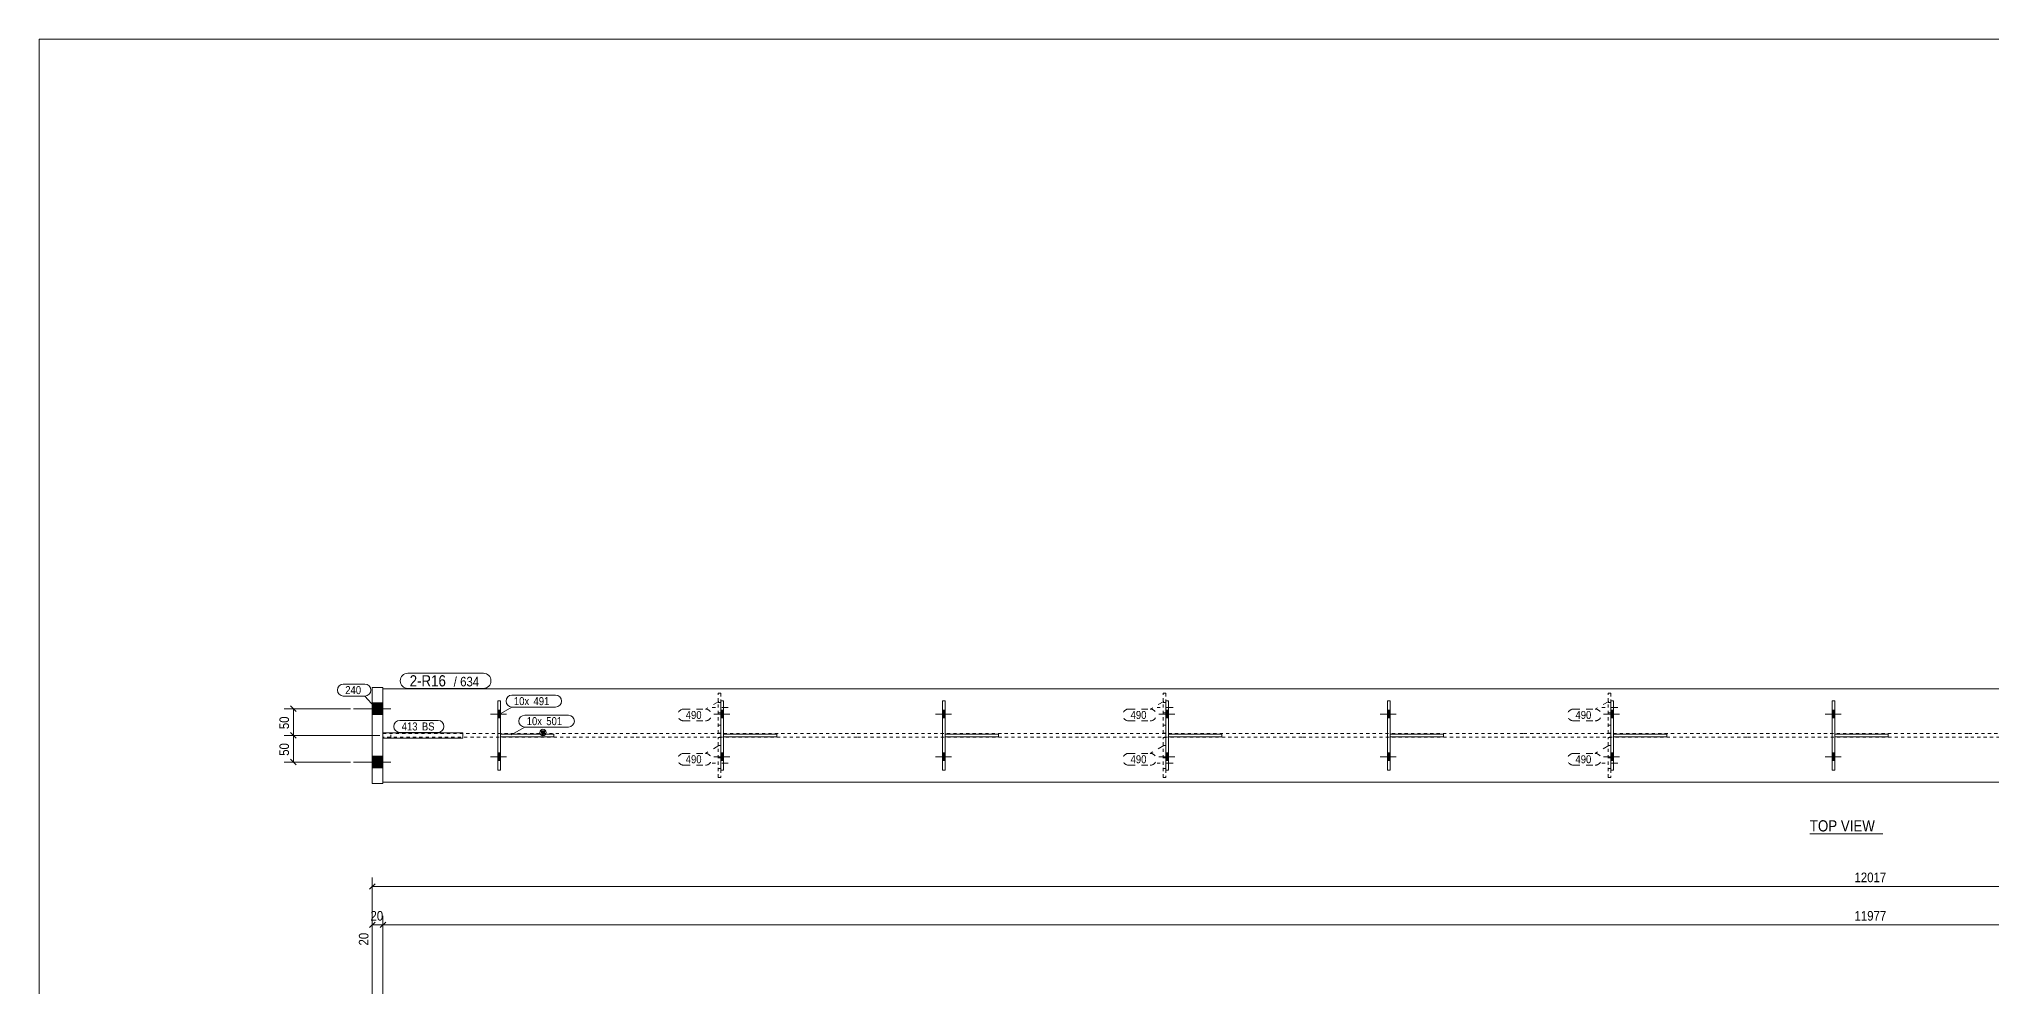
# Model space of a CAD drawing. Header units: millimetres. Extents: x 2 to 1174, y 1 to 825.
# Drawn here: x 5 to 615, y 529 to 825 of the extents above; entities that cross this region are included whole.
import ezdxf

# ---------------------------------------------------------------- set-up
doc = ezdxf.new("R2010")
doc.units = ezdxf.units.MM
for name, pattern in [('XKITLINE00', [0]), ('XKITLINE01', [4, 1, -1, 1, -1]), ('XKITLINE02', [4, 2, -2])]:
    doc.linetypes.add(name, pattern=pattern)
for name, color, linetype, lineweight in [('Bolt', 3, 'Continuous', 0), ('Dimensions', 7, 'Continuous', 0), ('DrawingSheet', 5, 'Continuous', 0), ('OtherObjectType', 7, 'Continuous', 0), ('Part', 2, 'Continuous', 0), ('PartMark', 7, 'Continuous', 0)]:
    doc.layers.add(name, color=color, linetype=linetype, lineweight=lineweight)
doc.styles.add('ARIAL', font='ARIAL.TTF')

# ---------------------------------------------------------------- blocks, each defined once
blk = doc.blocks.new('*A73')
at = {"layer": 'Bolt', "color": 3, "linetype": 'XKITLINE02', "lineweight": 0}
for p, q in [((357.07, 617.8), (356.24, 617.8)), ((359.32, 616.16), (354.32, 616.16)), ((357.07, 614.52), (356.24, 614.52))]:
    blk.add_line(p, q, dxfattribs=at)
blk = doc.blocks.new('*A74')
at = {"layer": 'Bolt'}
for points in [[(287.3, 615.33), (288.14, 615.33), (288.14, 612.99), (287.3, 612.99)], [(287.3, 615.33), (288.14, 615.33), (288.14, 612.99), (287.3, 612.99)], [(287.3, 601.99), (288.14, 601.99), (288.14, 599.66), (287.3, 599.66)], [(287.3, 601.99), (288.14, 601.99), (288.14, 599.66), (287.3, 599.66)]]:
    blk.add_hatch(color=3, dxfattribs=at).paths.add_polyline_path(points, flags=17)
at = {"layer": 'Bolt', "color": 3, "linetype": 'XKITLINE00', "lineweight": 0}
for p, q in [((290.07, 614.16), (285.07, 614.16)), ((290.07, 614.16), (285.07, 614.16)), ((288.14, 615.33), (287.3, 615.33)), ((288.14, 615.33), (287.3, 615.33)), ((288.14, 612.99), (287.3, 612.99)), ((288.14, 612.99), (287.3, 612.99)), ((290.07, 600.83), (285.07, 600.83)), ((290.07, 600.83), (285.07, 600.83)), ((288.14, 601.99), (287.3, 601.99)), ((288.14, 601.99), (287.3, 601.99)), ((288.14, 599.66), (287.3, 599.66)), ((288.14, 599.66), (287.3, 599.66))]:
    blk.add_line(p, q, dxfattribs=at)
blk = doc.blocks.new('*A75')
at = {"layer": 'Bolt'}
for points in [[(218.07, 615.33), (218.9, 615.33), (218.9, 612.99), (218.07, 612.99)], [(218.07, 615.33), (218.9, 615.33), (218.9, 612.99), (218.07, 612.99)], [(218.07, 601.99), (218.9, 601.99), (218.9, 599.66), (218.07, 599.66)], [(218.07, 601.99), (218.9, 601.99), (218.9, 599.66), (218.07, 599.66)]]:
    blk.add_hatch(color=3, dxfattribs=at).paths.add_polyline_path(points, flags=17)
at = {"layer": 'Bolt', "color": 3, "linetype": 'XKITLINE00', "lineweight": 0}
for p, q in [((220.84, 614.16), (215.84, 614.16)), ((220.84, 614.16), (215.84, 614.16)), ((218.9, 615.33), (218.07, 615.33)), ((218.9, 615.33), (218.07, 615.33)), ((218.9, 612.99), (218.07, 612.99)), ((218.9, 612.99), (218.07, 612.99)), ((220.84, 600.83), (215.84, 600.83)), ((220.84, 600.83), (215.84, 600.83)), ((218.9, 601.99), (218.07, 601.99)), ((218.9, 601.99), (218.07, 601.99)), ((218.9, 599.66), (218.07, 599.66)), ((218.9, 599.66), (218.07, 599.66))]:
    blk.add_line(p, q, dxfattribs=at)
blk = doc.blocks.new('*A76')
at = {"layer": 'Bolt', "color": 3, "linetype": 'XKITLINE02', "lineweight": 0}
for p, q in [((220.32, 598.83), (215.32, 598.83)), ((218.07, 600.46), (217.24, 600.46)), ((218.07, 597.19), (217.24, 597.19))]:
    blk.add_line(p, q, dxfattribs=at)
blk = doc.blocks.new('*A77')
at = {"layer": 'Bolt', "color": 3, "linetype": 'XKITLINE02', "lineweight": 0}
for p, q in [((218.07, 617.8), (217.24, 617.8)), ((220.32, 616.16), (215.32, 616.16)), ((218.07, 614.52), (217.24, 614.52))]:
    blk.add_line(p, q, dxfattribs=at)
blk = doc.blocks.new('*A78')
at = {"layer": 'Bolt'}
for points in [[(148.3, 615.33), (149.14, 615.33), (149.14, 612.99), (148.3, 612.99)], [(148.3, 615.33), (149.14, 615.33), (149.14, 612.99), (148.3, 612.99)], [(148.3, 601.99), (149.14, 601.99), (149.14, 599.66), (148.3, 599.66)], [(148.3, 601.99), (149.14, 601.99), (149.14, 599.66), (148.3, 599.66)]]:
    blk.add_hatch(color=3, dxfattribs=at).paths.add_polyline_path(points, flags=17)
at = {"layer": 'Bolt', "color": 3, "linetype": 'XKITLINE00', "lineweight": 0}
for p, q in [((151.07, 614.16), (146.07, 614.16)), ((151.07, 614.16), (146.07, 614.16)), ((149.14, 615.33), (148.3, 615.33)), ((149.14, 615.33), (148.3, 615.33)), ((149.14, 612.99), (148.3, 612.99)), ((149.14, 612.99), (148.3, 612.99)), ((151.07, 600.83), (146.07, 600.83)), ((151.07, 600.83), (146.07, 600.83)), ((149.14, 601.99), (148.3, 601.99)), ((149.14, 601.99), (148.3, 601.99)), ((149.14, 599.66), (148.3, 599.66)), ((149.14, 599.66), (148.3, 599.66))]:
    blk.add_line(p, q, dxfattribs=at)
blk = doc.blocks.new('*A79')
at = {"layer": 'Bolt'}
for points in [[(112.45, 613.99), (109.12, 613.99), (109.12, 617.66), (112.45, 617.66)], [(112.45, 613.99), (109.12, 613.99), (109.12, 617.66), (112.45, 617.66)], [(112.45, 613.99), (109.12, 613.99), (109.12, 617.66), (112.45, 617.66)], [(112.45, 613.99), (109.12, 613.99), (109.12, 617.66), (112.45, 617.66)], [(112.45, 613.99), (109.12, 613.99), (109.12, 617.66), (112.45, 617.66)], [(112.45, 597.33), (109.12, 597.33), (109.12, 600.99), (112.45, 600.99)], [(112.45, 597.33), (109.12, 597.33), (109.12, 600.99), (112.45, 600.99)], [(112.45, 597.33), (109.12, 597.33), (109.12, 600.99), (112.45, 600.99)], [(112.45, 597.33), (109.12, 597.33), (109.12, 600.99), (112.45, 600.99)], [(112.45, 597.33), (109.12, 597.33), (109.12, 600.99), (112.45, 600.99)]]:
    blk.add_hatch(color=3, dxfattribs=at).paths.add_polyline_path(points, flags=17)
at = {"layer": 'Bolt', "color": 3, "linetype": 'XKITLINE00', "lineweight": 0}
for p, q in [((112.45, 617.66), (109.12, 617.66)), ((112.45, 617.66), (109.12, 617.66)), ((112.45, 617.66), (109.12, 617.66)), ((112.45, 617.66), (109.12, 617.66)), ((112.45, 617.66), (109.12, 617.66)), ((114.95, 615.83), (103.28, 615.83)), ((114.95, 615.83), (103.28, 615.83)), ((114.95, 615.83), (103.28, 615.83)), ((114.95, 615.83), (103.28, 615.83)), ((114.95, 615.83), (103.28, 615.83)), ((112.45, 613.99), (109.12, 613.99)), ((112.45, 613.99), (109.12, 613.99)), ((112.45, 613.99), (109.12, 613.99)), ((112.45, 613.99), (109.12, 613.99)), ((112.45, 613.99), (109.12, 613.99)), ((114.95, 599.16), (103.28, 599.16)), ((114.95, 599.16), (103.28, 599.16)), ((114.95, 599.16), (103.28, 599.16)), ((114.95, 599.16), (103.28, 599.16)), ((114.95, 599.16), (103.28, 599.16)), ((112.45, 600.99), (109.12, 600.99)), ((112.45, 600.99), (109.12, 600.99)), ((112.45, 600.99), (109.12, 600.99)), ((112.45, 600.99), (109.12, 600.99)), ((112.45, 600.99), (109.12, 600.99)), ((112.45, 597.33), (109.12, 597.33)), ((112.45, 597.33), (109.12, 597.33)), ((112.45, 597.33), (109.12, 597.33)), ((112.45, 597.33), (109.12, 597.33)), ((112.45, 597.33), (109.12, 597.33))]:
    blk.add_line(p, q, dxfattribs=at)
blk = doc.blocks.new('*A82')
at = {"layer": 'Part'}
blk.add_hatch(color=2, dxfattribs=at).paths.add_polyline_path([(161.65, 608.89), (163.25, 608.89), (162.45, 607.49)], flags=17)
at = {"layer": 'Part', "color": 2, "linetype": 'XKITLINE00', "lineweight": 0}
for p, q in [((190.8, 622.08), (112.45, 622.08)), ((260.57, 622.08), (190.9, 622.08)), ((329.8, 622.08), (260.67, 622.08)), ((399.57, 622.08), (329.9, 622.08)), ((468.8, 622.08), (399.67, 622.08)), ((538.57, 622.08), (468.9, 622.08)), ((607.8, 622.08), (538.67, 622.08)), ((677.57, 622.08), (607.9, 622.08)), ((162.45, 607.49), (161.65, 608.89)), ((161.65, 608.89), (163.25, 608.89)), ((163.25, 608.89), (162.45, 607.49)), ((190.8, 592.91), (112.45, 592.91)), ((260.57, 592.91), (190.9, 592.91)), ((329.8, 592.91), (260.67, 592.91)), ((399.57, 592.91), (329.9, 592.91)), ((468.8, 592.91), (399.67, 592.91)), ((538.57, 592.91), (468.9, 592.91)), ((607.8, 592.91), (538.67, 592.91)), ((677.57, 592.91), (607.9, 592.91))]:
    blk.add_line(p, q, dxfattribs=at)
at = {"layer": 'Part', "color": 7, "linetype": 'XKITLINE01', "lineweight": 0}
for p, q in [((112.45, 592.91), (112.45, 622.08)), ((112.45, 608.08), (190.8, 608.08)), ((190.8, 606.91), (112.45, 606.91)), ((190.9, 608.08), (260.57, 608.08)), ((260.57, 606.91), (190.9, 606.91)), ((260.67, 608.08), (329.8, 608.08)), ((329.8, 606.91), (260.67, 606.91)), ((329.9, 608.08), (399.57, 608.08)), ((399.57, 606.91), (329.9, 606.91)), ((399.67, 608.08), (468.8, 608.08)), ((468.8, 606.91), (399.67, 606.91)), ((468.9, 608.08), (538.57, 608.08)), ((538.57, 606.91), (468.9, 606.91)), ((538.67, 608.08), (607.8, 608.08)), ((607.8, 606.91), (538.67, 606.91)), ((607.9, 608.08), (677.57, 608.08)), ((677.57, 606.91), (607.9, 606.91))]:
    blk.add_line(p, q, dxfattribs=at)
at = {"layer": 'Part', "color": 2, "linetype": 'XKITLINE00', "lineweight": 0}
blk.add_circle((162.45, 608.39), 1, dxfattribs=at)
blk = doc.blocks.new('*A87')
at = {"layer": 'Part', "color": 2, "linetype": 'XKITLINE00', "lineweight": 0}
for p, q in [((565.3, 596.66), (565.3, 618.33)), ((565.3, 618.33), (566.14, 618.33)), ((566.14, 618.33), (566.14, 596.66)), ((566.14, 596.66), (565.3, 596.66))]:
    blk.add_line(p, q, dxfattribs=at)
blk = doc.blocks.new('*A88')
at = {"layer": 'Part', "color": 2, "linetype": 'XKITLINE00', "lineweight": 0}
for p, q in [((566.14, 607.91), (582.8, 607.91)), ((582.8, 607.08), (566.14, 607.08)), ((582.8, 607.08), (582.8, 607.91))]:
    blk.add_line(p, q, dxfattribs=at)
at = {"layer": 'Part', "color": 7, "linetype": 'XKITLINE01', "lineweight": 0}
blk.add_line((566.14, 607.08), (566.14, 607.91), dxfattribs=at)
blk.add_line((566.14, 607.08), (566.14, 607.91), dxfattribs=at)
blk = doc.blocks.new('*A90')
at = {"layer": 'Part', "color": 7, "linetype": 'XKITLINE01', "lineweight": 0}
for p, q in [((495.24, 608.16), (495.24, 620.66)), ((495.24, 620.66), (496.07, 620.66)), ((496.07, 620.66), (496.07, 608.16)), ((495.24, 610.66), (496.07, 610.66)), ((496.07, 608.16), (495.24, 608.16))]:
    blk.add_line(p, q, dxfattribs=at)
blk = doc.blocks.new('*A91')
at = {"layer": 'Part', "color": 7, "linetype": 'XKITLINE01', "lineweight": 0}
for p, q in [((495.24, 594.33), (495.24, 606.83)), ((495.24, 606.83), (496.07, 606.83)), ((495.24, 604.33), (496.07, 604.33)), ((496.07, 606.83), (496.07, 594.33)), ((496.07, 594.33), (495.24, 594.33))]:
    blk.add_line(p, q, dxfattribs=at)
blk = doc.blocks.new('*A92')
at = {"layer": 'Part', "color": 2, "linetype": 'XKITLINE00', "lineweight": 0}
for p, q in [((496.07, 596.66), (496.07, 618.33)), ((496.07, 618.33), (496.9, 618.33)), ((496.9, 618.33), (496.9, 596.66)), ((496.9, 596.66), (496.07, 596.66))]:
    blk.add_line(p, q, dxfattribs=at)
blk = doc.blocks.new('*A98')
at = {"layer": 'Part', "color": 2, "linetype": 'XKITLINE00', "lineweight": 0}
for p, q in [((496.9, 607.91), (513.57, 607.91)), ((513.57, 607.08), (496.9, 607.08)), ((513.57, 607.08), (513.57, 607.91))]:
    blk.add_line(p, q, dxfattribs=at)
at = {"layer": 'Part', "color": 7, "linetype": 'XKITLINE01', "lineweight": 0}
blk.add_line((496.9, 607.08), (496.9, 607.91), dxfattribs=at)
blk.add_line((496.9, 607.08), (496.9, 607.91), dxfattribs=at)
blk = doc.blocks.new('*A99')
at = {"layer": 'Part', "color": 2, "linetype": 'XKITLINE00', "lineweight": 0}
for p, q in [((426.3, 596.66), (426.3, 618.33)), ((426.3, 618.33), (427.14, 618.33)), ((427.14, 618.33), (427.14, 596.66)), ((427.14, 596.66), (426.3, 596.66))]:
    blk.add_line(p, q, dxfattribs=at)
blk = doc.blocks.new('*A100')
at = {"layer": 'Part', "color": 2, "linetype": 'XKITLINE00', "lineweight": 0}
for p, q in [((427.14, 607.91), (443.8, 607.91)), ((443.8, 607.08), (427.14, 607.08)), ((443.8, 607.08), (443.8, 607.91))]:
    blk.add_line(p, q, dxfattribs=at)
at = {"layer": 'Part', "color": 7, "linetype": 'XKITLINE01', "lineweight": 0}
blk.add_line((427.14, 607.08), (427.14, 607.91), dxfattribs=at)
blk.add_line((427.14, 607.08), (427.14, 607.91), dxfattribs=at)
blk = doc.blocks.new('*A101')
at = {"layer": 'Part', "color": 2, "linetype": 'XKITLINE00', "lineweight": 0}
for p, q in [((357.07, 596.66), (357.07, 618.33)), ((357.07, 618.33), (357.9, 618.33)), ((357.9, 618.33), (357.9, 596.66)), ((357.9, 596.66), (357.07, 596.66))]:
    blk.add_line(p, q, dxfattribs=at)
blk = doc.blocks.new('*A102')
at = {"layer": 'Part', "color": 2, "linetype": 'XKITLINE00', "lineweight": 0}
for p, q in [((357.9, 607.91), (374.57, 607.91)), ((374.57, 607.08), (357.9, 607.08)), ((374.57, 607.08), (374.57, 607.91))]:
    blk.add_line(p, q, dxfattribs=at)
at = {"layer": 'Part', "color": 7, "linetype": 'XKITLINE01', "lineweight": 0}
blk.add_line((357.9, 607.08), (357.9, 607.91), dxfattribs=at)
blk.add_line((357.9, 607.08), (357.9, 607.91), dxfattribs=at)
blk = doc.blocks.new('*A103')
at = {"layer": 'Part', "color": 7, "linetype": 'XKITLINE01', "lineweight": 0}
for p, q in [((356.24, 594.33), (356.24, 606.83)), ((356.24, 606.83), (357.07, 606.83)), ((356.24, 604.33), (357.07, 604.33)), ((357.07, 606.83), (357.07, 594.33)), ((357.07, 594.33), (356.24, 594.33))]:
    blk.add_line(p, q, dxfattribs=at)
blk = doc.blocks.new('*A104')
at = {"layer": 'Part', "color": 7, "linetype": 'XKITLINE01', "lineweight": 0}
for p, q in [((356.24, 608.16), (356.24, 620.66)), ((356.24, 620.66), (357.07, 620.66)), ((357.07, 620.66), (357.07, 608.16)), ((356.24, 610.66), (357.07, 610.66)), ((357.07, 608.16), (356.24, 608.16))]:
    blk.add_line(p, q, dxfattribs=at)
blk = doc.blocks.new('*A105')
at = {"layer": 'Part', "color": 2, "linetype": 'XKITLINE00', "lineweight": 0}
for p, q in [((287.3, 596.66), (287.3, 618.33)), ((287.3, 618.33), (288.14, 618.33)), ((288.14, 618.33), (288.14, 596.66)), ((288.14, 596.66), (287.3, 596.66))]:
    blk.add_line(p, q, dxfattribs=at)
blk = doc.blocks.new('*A106')
at = {"layer": 'Part', "color": 2, "linetype": 'XKITLINE00', "lineweight": 0}
for p, q in [((288.14, 607.91), (304.8, 607.91)), ((304.8, 607.08), (288.14, 607.08)), ((304.8, 607.08), (304.8, 607.91))]:
    blk.add_line(p, q, dxfattribs=at)
at = {"layer": 'Part', "color": 7, "linetype": 'XKITLINE01', "lineweight": 0}
blk.add_line((288.14, 607.08), (288.14, 607.91), dxfattribs=at)
blk.add_line((288.14, 607.08), (288.14, 607.91), dxfattribs=at)
blk = doc.blocks.new('*A107')
at = {"layer": 'Part', "color": 2, "linetype": 'XKITLINE00', "lineweight": 0}
for p, q in [((218.07, 596.66), (218.07, 618.33)), ((218.07, 618.33), (218.9, 618.33)), ((218.9, 618.33), (218.9, 596.66)), ((218.9, 596.66), (218.07, 596.66))]:
    blk.add_line(p, q, dxfattribs=at)
blk = doc.blocks.new('*A108')
at = {"layer": 'Part', "color": 2, "linetype": 'XKITLINE00', "lineweight": 0}
for p, q in [((218.9, 607.91), (235.57, 607.91)), ((235.57, 607.08), (218.9, 607.08)), ((235.57, 607.08), (235.57, 607.91))]:
    blk.add_line(p, q, dxfattribs=at)
at = {"layer": 'Part', "color": 7, "linetype": 'XKITLINE01', "lineweight": 0}
blk.add_line((218.9, 607.08), (218.9, 607.91), dxfattribs=at)
blk.add_line((218.9, 607.08), (218.9, 607.91), dxfattribs=at)
blk = doc.blocks.new('*A109')
at = {"layer": 'Part', "color": 7, "linetype": 'XKITLINE01', "lineweight": 0}
for p, q in [((217.24, 594.33), (217.24, 606.83)), ((217.24, 606.83), (218.07, 606.83)), ((217.24, 604.33), (218.07, 604.33)), ((218.07, 606.83), (218.07, 594.33)), ((218.07, 594.33), (217.24, 594.33))]:
    blk.add_line(p, q, dxfattribs=at)
blk = doc.blocks.new('*A110')
at = {"layer": 'Part', "color": 7, "linetype": 'XKITLINE01', "lineweight": 0}
for p, q in [((217.24, 608.16), (217.24, 620.66)), ((217.24, 620.66), (218.07, 620.66)), ((218.07, 620.66), (218.07, 608.16)), ((217.24, 610.66), (218.07, 610.66)), ((218.07, 608.16), (217.24, 608.16))]:
    blk.add_line(p, q, dxfattribs=at)
blk = doc.blocks.new('*A111')
at = {"layer": 'Part', "color": 2, "linetype": 'XKITLINE00', "lineweight": 0}
for p, q in [((148.3, 596.66), (148.3, 618.33)), ((148.3, 618.33), (149.14, 618.33)), ((149.14, 618.33), (149.14, 596.66)), ((149.14, 596.66), (148.3, 596.66))]:
    blk.add_line(p, q, dxfattribs=at)
blk = doc.blocks.new('*A112')
at = {"layer": 'Part', "color": 2, "linetype": 'XKITLINE00', "lineweight": 0}
for p, q in [((149.14, 607.91), (165.8, 607.91)), ((165.8, 607.08), (149.14, 607.08)), ((165.8, 607.08), (165.8, 607.91))]:
    blk.add_line(p, q, dxfattribs=at)
at = {"layer": 'Part', "color": 7, "linetype": 'XKITLINE01', "lineweight": 0}
blk.add_line((149.14, 607.08), (149.14, 607.91), dxfattribs=at)
blk.add_line((149.14, 607.08), (149.14, 607.91), dxfattribs=at)
blk = doc.blocks.new('*A113')
at = {"layer": 'Part', "color": 2, "linetype": 'XKITLINE00', "lineweight": 0}
for p, q in [((109.12, 592.49), (109.12, 622.49)), ((109.12, 622.49), (112.45, 622.49)), ((112.45, 622.49), (112.45, 592.49)), ((112.45, 592.49), (109.12, 592.49))]:
    blk.add_line(p, q, dxfattribs=at)
blk = doc.blocks.new('*A114')
at = {"layer": 'Part', "color": 7, "linetype": 'XKITLINE01', "lineweight": 0}
for p, q in [((137.45, 608.33), (112.45, 608.33)), ((112.45, 608.33), (112.45, 606.66)), ((112.45, 606.66), (137.45, 606.66)), ((114.95, 606.66), (114.95, 608.33)), ((137.45, 606.66), (137.45, 608.33))]:
    blk.add_line(p, q, dxfattribs=at)
blk = doc.blocks.new('*A115')
at = {"layer": 'Part', "color": 2, "linetype": 'XKITLINE00', "lineweight": 0}
for p, q in [((137.45, 608.33), (112.45, 608.33)), ((112.45, 606.66), (112.45, 608.33)), ((137.45, 606.66), (112.45, 606.66)), ((137.45, 608.33), (137.45, 606.66))]:
    blk.add_line(p, q, dxfattribs=at)
at = {"layer": 'Part', "color": 7, "linetype": 'XKITLINE01', "lineweight": 0}
blk.add_line((114.95, 606.66), (114.95, 608.33), dxfattribs=at)
blk = doc.blocks.new('*A121')
at = {"layer": 'Bolt'}
for points in [[(565.3, 615.33), (566.14, 615.33), (566.14, 612.99), (565.3, 612.99)], [(565.3, 615.33), (566.14, 615.33), (566.14, 612.99), (565.3, 612.99)], [(565.3, 601.99), (566.14, 601.99), (566.14, 599.66), (565.3, 599.66)], [(565.3, 601.99), (566.14, 601.99), (566.14, 599.66), (565.3, 599.66)]]:
    blk.add_hatch(color=3, dxfattribs=at).paths.add_polyline_path(points, flags=17)
at = {"layer": 'Bolt', "color": 3, "linetype": 'XKITLINE00', "lineweight": 0}
for p, q in [((568.07, 614.16), (563.07, 614.16)), ((568.07, 614.16), (563.07, 614.16)), ((566.14, 615.33), (565.3, 615.33)), ((566.14, 615.33), (565.3, 615.33)), ((566.14, 612.99), (565.3, 612.99)), ((566.14, 612.99), (565.3, 612.99)), ((568.07, 600.83), (563.07, 600.83)), ((568.07, 600.83), (563.07, 600.83)), ((566.14, 601.99), (565.3, 601.99)), ((566.14, 601.99), (565.3, 601.99)), ((566.14, 599.66), (565.3, 599.66)), ((566.14, 599.66), (565.3, 599.66))]:
    blk.add_line(p, q, dxfattribs=at)
blk = doc.blocks.new('*A122')
at = {"layer": 'Bolt', "color": 3, "linetype": 'XKITLINE02', "lineweight": 0}
for p, q in [((496.07, 617.8), (495.24, 617.8)), ((498.32, 616.16), (493.32, 616.16)), ((496.07, 614.52), (495.24, 614.52))]:
    blk.add_line(p, q, dxfattribs=at)
blk = doc.blocks.new('*A123')
at = {"layer": 'Bolt', "color": 3, "linetype": 'XKITLINE02', "lineweight": 0}
for p, q in [((498.32, 598.83), (493.32, 598.83)), ((496.07, 600.46), (495.24, 600.46)), ((496.07, 597.19), (495.24, 597.19))]:
    blk.add_line(p, q, dxfattribs=at)
blk = doc.blocks.new('*A124')
at = {"layer": 'Bolt'}
for points in [[(496.07, 615.33), (496.9, 615.33), (496.9, 612.99), (496.07, 612.99)], [(496.07, 615.33), (496.9, 615.33), (496.9, 612.99), (496.07, 612.99)], [(496.07, 601.99), (496.9, 601.99), (496.9, 599.66), (496.07, 599.66)], [(496.07, 601.99), (496.9, 601.99), (496.9, 599.66), (496.07, 599.66)]]:
    blk.add_hatch(color=3, dxfattribs=at).paths.add_polyline_path(points, flags=17)
at = {"layer": 'Bolt', "color": 3, "linetype": 'XKITLINE00', "lineweight": 0}
for p, q in [((498.84, 614.16), (493.84, 614.16)), ((498.84, 614.16), (493.84, 614.16)), ((496.9, 615.33), (496.07, 615.33)), ((496.9, 615.33), (496.07, 615.33)), ((496.9, 612.99), (496.07, 612.99)), ((496.9, 612.99), (496.07, 612.99)), ((498.84, 600.83), (493.84, 600.83)), ((498.84, 600.83), (493.84, 600.83)), ((496.9, 601.99), (496.07, 601.99)), ((496.9, 601.99), (496.07, 601.99)), ((496.9, 599.66), (496.07, 599.66)), ((496.9, 599.66), (496.07, 599.66))]:
    blk.add_line(p, q, dxfattribs=at)
blk = doc.blocks.new('*A125')
at = {"layer": 'Bolt'}
for points in [[(426.3, 615.33), (427.14, 615.33), (427.14, 612.99), (426.3, 612.99)], [(426.3, 615.33), (427.14, 615.33), (427.14, 612.99), (426.3, 612.99)], [(426.3, 601.99), (427.14, 601.99), (427.14, 599.66), (426.3, 599.66)], [(426.3, 601.99), (427.14, 601.99), (427.14, 599.66), (426.3, 599.66)]]:
    blk.add_hatch(color=3, dxfattribs=at).paths.add_polyline_path(points, flags=17)
at = {"layer": 'Bolt', "color": 3, "linetype": 'XKITLINE00', "lineweight": 0}
for p, q in [((429.07, 614.16), (424.07, 614.16)), ((429.07, 614.16), (424.07, 614.16)), ((427.14, 615.33), (426.3, 615.33)), ((427.14, 615.33), (426.3, 615.33)), ((427.14, 612.99), (426.3, 612.99)), ((427.14, 612.99), (426.3, 612.99)), ((429.07, 600.83), (424.07, 600.83)), ((429.07, 600.83), (424.07, 600.83)), ((427.14, 601.99), (426.3, 601.99)), ((427.14, 601.99), (426.3, 601.99)), ((427.14, 599.66), (426.3, 599.66)), ((427.14, 599.66), (426.3, 599.66))]:
    blk.add_line(p, q, dxfattribs=at)
blk = doc.blocks.new('*A126')
at = {"layer": 'Bolt'}
for points in [[(357.07, 615.33), (357.9, 615.33), (357.9, 612.99), (357.07, 612.99)], [(357.07, 615.33), (357.9, 615.33), (357.9, 612.99), (357.07, 612.99)], [(357.07, 601.99), (357.9, 601.99), (357.9, 599.66), (357.07, 599.66)], [(357.07, 601.99), (357.9, 601.99), (357.9, 599.66), (357.07, 599.66)]]:
    blk.add_hatch(color=3, dxfattribs=at).paths.add_polyline_path(points, flags=17)
at = {"layer": 'Bolt', "color": 3, "linetype": 'XKITLINE00', "lineweight": 0}
for p, q in [((359.84, 614.16), (354.84, 614.16)), ((359.84, 614.16), (354.84, 614.16)), ((357.9, 615.33), (357.07, 615.33)), ((357.9, 615.33), (357.07, 615.33)), ((357.9, 612.99), (357.07, 612.99)), ((357.9, 612.99), (357.07, 612.99)), ((359.84, 600.83), (354.84, 600.83)), ((359.84, 600.83), (354.84, 600.83)), ((357.9, 601.99), (357.07, 601.99)), ((357.9, 601.99), (357.07, 601.99)), ((357.9, 599.66), (357.07, 599.66)), ((357.9, 599.66), (357.07, 599.66))]:
    blk.add_line(p, q, dxfattribs=at)
blk = doc.blocks.new('*A127')
at = {"layer": 'Bolt', "color": 3, "linetype": 'XKITLINE02', "lineweight": 0}
for p, q in [((359.32, 598.83), (354.32, 598.83)), ((357.07, 600.46), (356.24, 600.46)), ((357.07, 597.19), (356.24, 597.19))]:
    blk.add_line(p, q, dxfattribs=at)
blk = doc.blocks.new('*A183')
at = {"layer": 'DrawingSheet', "color": 5, "linetype": 'XKITLINE00', "lineweight": 0}
for p, q in [((1174, 825), (5, 825)), ((5, 825), (5, 5))]:
    blk.add_line(p, q, dxfattribs=at)
blk = doc.blocks.new('*A191')
at = {"layer": 'Dimensions', "color": 7, "linetype": 'XKITLINE00', "lineweight": 0}
for p, q in [((109.12, 447.78), (109.12, 563.13)), ((109.97, 561.12), (108.27, 559.43)), ((109.12, 560.28), (1046.49, 560.28))]:
    blk.add_line(p, q, dxfattribs=at)
at = {"layer": 'Dimensions', "color": 3}
blk.add_point((109.12, 560.28), dxfattribs=at)
at = {"layer": 'Dimensions', "color": 3, "style": 'ARIAL', "width": 0.85}
blk.add_text('12017', height=3, dxfattribs=at).set_placement((572.24, 561.63))
blk = doc.blocks.new('*A192')
at = {"layer": 'Dimensions', "color": 7, "linetype": 'XKITLINE00', "lineweight": 0}
for p, q in [((109.12, 447.78), (109.12, 551.13)), ((112.45, 447.78), (112.45, 551.13)), ((109.97, 549.12), (108.27, 547.43)), ((109.12, 548.28), (112.45, 548.28)), ((113.3, 549.12), (111.6, 547.43))]:
    blk.add_line(p, q, dxfattribs=at)
at = {"layer": 'Dimensions', "color": 3}
for p in [(109.12, 548.28), (112.45, 548.28)]:
    blk.add_point(p, dxfattribs=at)
at = {"layer": 'Dimensions', "color": 3, "style": 'ARIAL', "width": 0.85}
blk.add_text('20', height=3, dxfattribs=at).set_placement((108.56, 549.63))
blk.add_text('20', height=3, rotation=90.00021, dxfattribs=at).set_placement((107.92, 541.86))
blk = doc.blocks.new('*A200')
at = {"layer": 'Dimensions', "color": 7, "linetype": 'XKITLINE00', "lineweight": 0}
for p, q in [((112.45, 447.78), (112.45, 551.13)), ((113.3, 549.12), (111.6, 547.43)), ((112.45, 548.28), (1043.17, 548.28))]:
    blk.add_line(p, q, dxfattribs=at)
at = {"layer": 'Dimensions', "color": 3}
blk.add_point((112.45, 548.28), dxfattribs=at)
at = {"layer": 'Dimensions', "color": 3, "style": 'ARIAL', "width": 0.85}
blk.add_text('11977', height=3, dxfattribs=at).set_placement((572.25, 549.63))
blk = doc.blocks.new('*A278')
at = {"layer": 'OtherObjectType', "color": 7, "linetype": 'XKITLINE00', "lineweight": 0}
blk.add_line((558.28, 576.73), (581.1, 576.73), dxfattribs=at)
at = {"layer": 'OtherObjectType', "color": 7, "style": 'ARIAL', "width": 0.85}
blk.add_text('TOP VIEW', height=3.5, dxfattribs=at).set_placement((558.28, 577.48))
blk = doc.blocks.new('*A279')
at = {"layer": 'Dimensions', "color": 7, "linetype": 'XKITLINE00', "lineweight": 0}
for p, q in [((111.45, 607.49), (81.6, 607.49)), ((83.6, 608.34), (85.3, 606.64)), ((84.45, 599.16), (84.45, 607.49)), ((102.28, 599.16), (81.6, 599.16)), ((83.6, 600.01), (85.3, 598.31))]:
    blk.add_line(p, q, dxfattribs=at)
at = {"layer": 'Dimensions', "color": 3}
for p in [(84.45, 607.49), (84.45, 599.16)]:
    blk.add_point(p, dxfattribs=at)
at = {"layer": 'Dimensions', "color": 3, "style": 'ARIAL', "width": 0.85}
blk.add_text('50', height=3, rotation=90.00021, dxfattribs=at).set_placement((83.1, 601.1))
blk = doc.blocks.new('*A280')
at = {"layer": 'Dimensions', "color": 7, "linetype": 'XKITLINE00', "lineweight": 0}
for p, q in [((83.6, 616.67), (85.3, 614.98)), ((102.28, 615.83), (81.6, 615.83)), ((84.45, 607.49), (84.45, 615.83)), ((111.45, 607.49), (81.6, 607.49)), ((83.6, 608.34), (85.3, 606.64))]:
    blk.add_line(p, q, dxfattribs=at)
at = {"layer": 'Dimensions', "color": 3}
for p in [(84.45, 615.83), (84.45, 607.49)]:
    blk.add_point(p, dxfattribs=at)
at = {"layer": 'Dimensions', "color": 3, "style": 'ARIAL', "width": 0.85}
blk.add_text('50', height=3, rotation=90.00021, dxfattribs=at).set_placement((83.1, 609.43))
blk = doc.blocks.new('*A281')
at = {"layer": 'PartMark', "color": 7, "linetype": 'XKITLINE00', "lineweight": 0}
for p, q in [((100.07, 623.49), (106.83, 623.49)), ((100.07, 619.79), (106.83, 619.79)), ((109.83, 616.44), (106.83, 619.79))]:
    blk.add_line(p, q, dxfattribs=at)
for centre, start, end in [((100.07, 621.64), 90, 270), ((106.83, 621.64), 270, 90)]:
    blk.add_arc(centre, 1.85, start, end, dxfattribs=at)
at = {"layer": 'PartMark', "color": 3, "style": 'ARIAL', "width": 0.85}
blk.add_text('240', height=2.5, dxfattribs=at).set_placement((100.67, 620.39))
blk = doc.blocks.new('*A282')
at = {"layer": 'PartMark', "color": 7, "linetype": 'XKITLINE02', "lineweight": 0}
for p, q in [((217.45, 618.11), (213.21, 615.72)), ((206.45, 615.72), (213.21, 615.72)), ((206.45, 612.02), (213.21, 612.02))]:
    blk.add_line(p, q, dxfattribs=at)
for centre, start, end in [((206.45, 613.87), 90, 270), ((213.21, 613.87), 270, 90)]:
    blk.add_arc(centre, 1.85, start, end, dxfattribs=at)
at = {"layer": 'PartMark', "color": 3, "style": 'ARIAL', "width": 0.85}
blk.add_text('490', height=2.5, dxfattribs=at).set_placement((207.05, 612.62))
blk = doc.blocks.new('*A283')
at = {"layer": 'PartMark', "color": 7, "linetype": 'XKITLINE02', "lineweight": 0}
for p, q in [((217.45, 604.28), (213.21, 601.88)), ((206.45, 601.88), (213.21, 601.88)), ((206.45, 598.18), (213.21, 598.18))]:
    blk.add_line(p, q, dxfattribs=at)
for centre, start, end in [((206.45, 600.03), 90, 270), ((213.21, 600.03), 270, 90)]:
    blk.add_arc(centre, 1.85, start, end, dxfattribs=at)
at = {"layer": 'PartMark', "color": 3, "style": 'ARIAL', "width": 0.85}
blk.add_text('490', height=2.5, dxfattribs=at).set_placement((207.05, 598.78))
blk = doc.blocks.new('*A284')
at = {"layer": 'PartMark', "color": 7, "linetype": 'XKITLINE02', "lineweight": 0}
for p, q in [((356.45, 618.11), (352.21, 615.72)), ((345.45, 615.72), (352.21, 615.72)), ((345.45, 612.02), (352.21, 612.02))]:
    blk.add_line(p, q, dxfattribs=at)
for centre, start, end in [((345.45, 613.87), 90, 270), ((352.21, 613.87), 270, 90)]:
    blk.add_arc(centre, 1.85, start, end, dxfattribs=at)
at = {"layer": 'PartMark', "color": 3, "style": 'ARIAL', "width": 0.85}
blk.add_text('490', height=2.5, dxfattribs=at).set_placement((346.05, 612.62))
blk = doc.blocks.new('*A285')
at = {"layer": 'PartMark', "color": 7, "linetype": 'XKITLINE02', "lineweight": 0}
for p, q in [((356.45, 604.28), (352.21, 601.88)), ((345.45, 601.88), (352.21, 601.88)), ((345.45, 598.18), (352.21, 598.18))]:
    blk.add_line(p, q, dxfattribs=at)
for centre, start, end in [((345.45, 600.03), 90, 270), ((352.21, 600.03), 270, 90)]:
    blk.add_arc(centre, 1.85, start, end, dxfattribs=at)
at = {"layer": 'PartMark', "color": 3, "style": 'ARIAL', "width": 0.85}
blk.add_text('490', height=2.5, dxfattribs=at).set_placement((346.05, 598.78))
blk = doc.blocks.new('*A286')
at = {"layer": 'PartMark', "color": 7, "linetype": 'XKITLINE02', "lineweight": 0}
for p, q in [((495.45, 604.28), (491.21, 601.88)), ((484.45, 601.88), (491.21, 601.88)), ((484.45, 598.18), (491.21, 598.18))]:
    blk.add_line(p, q, dxfattribs=at)
for centre, start, end in [((484.45, 600.03), 90, 270), ((491.21, 600.03), 270, 90)]:
    blk.add_arc(centre, 1.85, start, end, dxfattribs=at)
at = {"layer": 'PartMark', "color": 3, "style": 'ARIAL', "width": 0.85}
blk.add_text('490', height=2.5, dxfattribs=at).set_placement((485.05, 598.78))
blk = doc.blocks.new('*A287')
at = {"layer": 'PartMark', "color": 7, "linetype": 'XKITLINE02', "lineweight": 0}
for p, q in [((495.45, 618.11), (491.21, 615.72)), ((484.45, 615.72), (491.21, 615.72)), ((484.45, 612.02), (491.21, 612.02))]:
    blk.add_line(p, q, dxfattribs=at)
for centre, start, end in [((484.45, 613.87), 90, 270), ((491.21, 613.87), 270, 90)]:
    blk.add_arc(centre, 1.85, start, end, dxfattribs=at)
at = {"layer": 'PartMark', "color": 3, "style": 'ARIAL', "width": 0.85}
blk.add_text('490', height=2.5, dxfattribs=at).set_placement((485.05, 612.62))
blk = doc.blocks.new('*A288')
at = {"layer": 'PartMark', "color": 7, "linetype": 'XKITLINE00', "lineweight": 0}
for p, q in [((120.2, 626.88), (143.85, 626.88)), ((120.2, 622.18), (143.85, 622.18))]:
    blk.add_line(p, q, dxfattribs=at)
for centre, start, end in [((120.2, 624.53), 90, 270), ((143.85, 624.53), 270, 90)]:
    blk.add_arc(centre, 2.35, start, end, dxfattribs=at)
at = {"layer": 'PartMark', "color": 1, "style": 'ARIAL', "width": 0.85}
blk.add_text('2-R16', height=3.5, dxfattribs=at).set_placement((120.8, 622.78))
at = {"layer": 'PartMark', "color": 3, "style": 'ARIAL', "width": 0.85}
for s, p in [('/', (134.56, 622.78)), ('634', (136.57, 622.78))]:
    blk.add_text(s, height=3, dxfattribs=at).set_placement(p)
blk = doc.blocks.new('*A289')
at = {"layer": 'PartMark', "color": 7, "linetype": 'XKITLINE00', "lineweight": 0}
for p, q in [((156.76, 613.79), (170.4, 613.79)), ((152.52, 607.69), (156.76, 610.09)), ((156.76, 610.09), (170.4, 610.09))]:
    blk.add_line(p, q, dxfattribs=at)
for centre, start, end in [((156.76, 611.94), 90, 270), ((170.4, 611.94), 270, 90)]:
    blk.add_arc(centre, 1.85, start, end, dxfattribs=at)
at = {"layer": 'PartMark', "color": 3, "style": 'ARIAL', "width": 0.85}
for s, p in [('10x', (157.36, 610.69)), ('501', (163.49, 610.69))]:
    blk.add_text(s, height=2.5, dxfattribs=at).set_placement(p)
blk = doc.blocks.new('*A290')
at = {"layer": 'PartMark', "color": 7, "linetype": 'XKITLINE00', "lineweight": 0}
for p, q in [((148.52, 613.94), (152.76, 616.34)), ((152.76, 620.04), (166.4, 620.04)), ((152.76, 616.34), (166.4, 616.34))]:
    blk.add_line(p, q, dxfattribs=at)
for centre, start, end in [((152.76, 618.19), 90, 270), ((166.4, 618.19), 270, 90)]:
    blk.add_arc(centre, 1.85, start, end, dxfattribs=at)
at = {"layer": 'PartMark', "color": 3, "style": 'ARIAL', "width": 0.85}
for s, p in [('10x', (153.36, 616.94)), ('491', (159.49, 616.94))]:
    blk.add_text(s, height=2.5, dxfattribs=at).set_placement(p)
blk = doc.blocks.new('*A291')
at = {"layer": 'PartMark', "color": 7, "linetype": 'XKITLINE00', "lineweight": 0}
for p, q in [((117.7, 612.13), (129.66, 612.13)), ((117.7, 608.43), (129.66, 608.43))]:
    blk.add_line(p, q, dxfattribs=at)
for centre, start, end in [((117.7, 610.28), 90, 270), ((129.66, 610.28), 270, 90)]:
    blk.add_arc(centre, 1.85, start, end, dxfattribs=at)
at = {"layer": 'PartMark', "color": 3, "style": 'ARIAL', "width": 0.85}
for s, p in [('413', (118.3, 609.03)), ('BS', (124.61, 609.03))]:
    blk.add_text(s, height=2.5, dxfattribs=at).set_placement(p)

msp = doc.modelspace()

# ---------------------------------------------------------------- block references
at = {"lineweight": 0}
for name in ['*A183', '*A281', '*A113', '*A288', '*A280', '*A79', '*A111', '*A290', '*A282', '*A77', '*A110', '*A107', '*A105', '*A284', '*A73', '*A104', '*A101', '*A99', '*A287', '*A122', '*A90', '*A92', '*A87', '*A291', '*A78', '*A289', '*A75', '*A74', '*A126', '*A125', '*A124', '*A121', '*A279', '*A114', '*A115', '*A112', '*A283', '*A109', '*A108', '*A106', '*A285', '*A103', '*A102', '*A100', '*A286', '*A91', '*A98', '*A88', '*A76', '*A127', '*A123', '*A278', '*A191', '*A192', '*A200']:
    msp.add_blockref(name, (0, 0), dxfattribs=at)
at = {"layer": 'Part', "lineweight": 0}
msp.add_blockref('*A82', (0, 0), dxfattribs=at)

doc.saveas('drawing.dxf')
